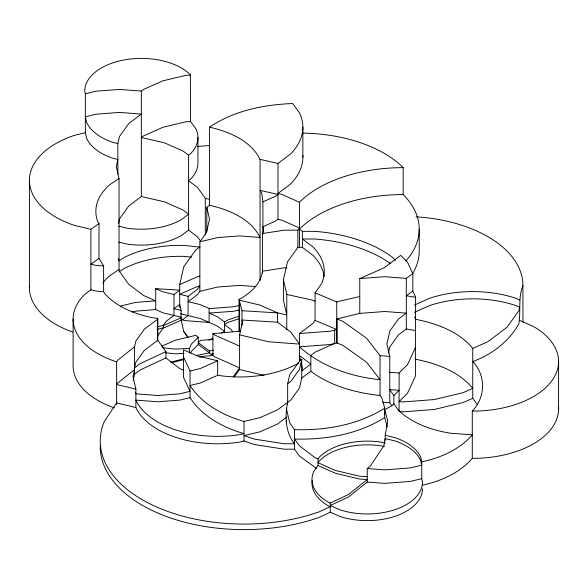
<?xml version="1.0" encoding="UTF-8"?>
<svg xmlns="http://www.w3.org/2000/svg" width="588" height="588" viewBox="0 0 588 588"><rect width="100%" height="100%" fill="white"/><g stroke="black" fill="none" stroke-linecap="round" stroke-linejoin="round"><path stroke-width="0.88" d="M385.169 440.383L385.169 435.296L387.779 420.935L384.706 409.77L392.247 405.419L393.872 403.794L393.872 395.555L389.763 389.631L399.09 390.336L393.872 395.555M117.857 143.531L119.452 136.534L128.772 123.539L141.34 114.087L119.452 112.418L96.145 114.19L85.356 116.769L86.671 122.539A56.595 32.678 0 0 0 113.043 142.384L117.857 143.531L117.857 174.055M118.46 223.352L119.452 218.971L128.772 205.984L141.34 196.524L164.486 201.831L183.133 210.092L188.586 214.194L181.361 219.633A56.595 32.678 0 0 1 126.692 228.093L118.739 226.189M133.182 380.311L134.556 374.284L134.556 346.802L135.872 341.04L144.332 329.243L157.79 319.122L157.613 318.336L153.593 317.902A83.856 48.414 0 0 1 104.892 293.765L103.613 291.655L103.613 266.011L98.997 258.426L98.997 223.558L97.637 221.331A83.856 48.414 0 0 1 109.493 184.911L119.033 178.502L116.277 166.419L117.857 159.48L113.043 158.326A56.595 32.678 0 0 1 86.671 138.489L85.356 132.719L85.356 93.771L84.745 91.081A56.595 32.678 0 0 1 126.692 59.52A56.595 32.678 0 0 1 190.358 74.742L190.578 121.518L196.01 129.095A56.595 32.678 0 0 1 190.358 153.887L188.586 155.217L188.586 230.092L197.443 236.758L200.589 241.146M157.216 338.122L157.79 335.594L163.258 327.964L163.258 325.414L166.25 321.246L173.967 315.44L173.967 294.485L179.708 290.163L155.724 288.657L155.724 309.611L162.927 312.801L181.082 317.145L181.207 320.262M179.708 307.392L179.708 284.57L183.787 266.673L195.753 249.996L199.898 246.879M239.588 334.837L242.476 322.187L241.984 320.034L277.551 322.187L291.009 332.308L299.468 344.105L268.473 341.746L239.588 334.837L239.588 369.514L234.303 376.886M286.937 267.856L284.202 267.856L262.498 271.215A74.014 42.733 0 0 1 239.037 299.446L241.984 310.729L277.551 312.875L286.775 314.918L283.423 300.225L283.423 279.748L287.503 261.858L297.888 247.379L297.888 230.18L299.468 227.982L281.931 220.213L277.977 219.265L275.544 221.103L262.917 226.696L263.439 230.643L262.498 233.539L262.498 273.045M287.657 404.103L287.657 383.721L289.678 374.857L299.505 361.157L301.732 359.481L301.732 378.099L299.468 388.021L291.009 399.818L287.657 402.339C284.783 416.047 285.261 432.548 294.544 443.749L284.202 443.749L254.714 439.185L244.027 435.62L260.014 431.798L277.551 424.029L286.929 416.973M286.327 422.257L286.701 420.596M301.732 359.481L299.468 369.411L291.009 381.2L287.657 383.721M388.462 352.91L389.829 346.927L398.407 334.976L406.301 329.037L415.415 330.581M422.61 485.129C441.059 481.109 459.86 472.84 472.289 458.324L472.289 411.071C485.659 397.304 486.129 375.467 472.752 361.539C491.862 354.586 508.752 341.672 518.859 323.848C520.946 311.17 517.947 297.91 522.938 285.555A119.761 69.141 0 0 0 416.054 216.81M189.373 353.175L189.373 348.464L191.423 344.053L198.266 337.211L195.753 335.314L175.327 340.202L161.597 346.288M190.74 352.785L191.423 351.315L198.266 344.472L198.266 337.211M415.415 347.552L407.513 364.582L399.09 372.998L399.09 411.526M116.644 404.529L116.644 361.745L117.629 360.268L134.556 346.802M199.861 241.822L206.439 232.65L209.512 219.192L206.807 207.329L209.571 205.249C229.122 209.813 250.584 218.516 260.065 237.456L239.588 235.898L217.67 237.567L199.861 241.822L199.861 291.31L197.443 294.669L188.094 301.71L200.133 304.584L209.571 308.597L233.715 306.76L239.779 305.312M233.245 376.732L239.588 367.89L214.782 356.901L198.266 344.472M299.468 361.113L299.468 333.528L312.926 323.407L315.072 320.409L315.072 292.824L321.386 284.026A84.679 48.892 0 0 0 312.926 246.931L302.394 239L314.734 239A116.946 67.517 0 0 1 390.234 263.365M318.02 465.534L335.513 473.289L359.246 478.963L367.25 479.565L348.368 494.581L330.265 503.056L328.178 502.13A55.265 31.906 0 0 1 313.874 471.311L318.02 465.534L318.02 458.985L319.394 457.074A55.265 31.906 0 0 1 381.553 442.205L385.169 443.073M134.556 374.284L139.687 370.205L165.919 357.938L165.919 351.595L157.79 340.268L157.79 319.122M367.25 468.54L370.425 466.019L383.868 445.785L385.169 438.589L394.879 440.912A55.265 31.906 0 0 1 420.626 460.286L421.743 465.167L410.174 467.938L384.706 469.871L367.25 468.54L367.25 482.05L348.368 497.066L330.265 505.54L339.621 509.686A55.265 31.906 0 0 0 422.515 482.05L421.743 478.676L421.743 461.874L420.626 456.994A55.265 31.906 0 0 0 394.879 437.619L385.169 435.296M85.356 93.771L96.145 91.191L119.452 89.42L141.34 91.081L143.604 89.383L162.927 80.821L185.426 75.44L190.578 75.051M209.571 127.17C233.759 110.684 263.814 104.657 292.714 103.51L299.689 113.227A93.294 53.861 0 0 1 290.369 154.1L277.977 163.427L260.065 159.377C250.584 140.436 229.122 131.734 209.571 127.17L209.571 205.249M85.356 132.719L74.426 135.336A90.052 51.994 0 0 0 74.426 225.388L90.89 229.32L98.997 223.558M103.613 291.655L96.145 291.089L90.89 289.833L84.451 294.676A84.679 48.892 0 0 0 115.446 361.458L116.644 361.745M188.586 230.092L181.361 235.531A56.595 32.678 0 0 1 126.692 243.991L118.739 242.087M188.094 296.345L197.443 289.311L199.861 285.944L197.245 286.569L179.708 294.338L188.094 296.345L188.094 315.587L183.133 319.321L164.486 327.67L157.025 329.456M157.79 340.268L144.332 350.389L135.872 362.186L134.556 367.948L139.687 363.869L165.919 351.595M359.768 278.602L384.706 276.705L406.301 278.344L412.827 273.67L407.513 262.211L400.671 255.368L384.148 267.797L359.768 278.602L359.768 313.389L337.012 318.916L337.012 342.914L342.98 345.413L366.611 362.252L380.039 379.65C350.815 376.842 321.621 366.581 299.468 346.839L330.463 344.487L337.012 342.914M301.732 378.099L310.817 371.256L310.817 355.38L315.139 352.131L334.675 343.48L334.675 330.169L336.755 329.5L315.072 320.409M287.657 402.265L277.551 409.873L260.014 417.642L244.027 421.464C223.08 415.437 202.037 404.096 190.034 385.485L200.133 383.067L217.67 375.298A84.679 48.892 0 0 0 298.726 363.068M119.033 178.502L119.033 269.488L109.493 275.897A83.856 48.414 0 0 0 102.76 283.122M119.033 271.854L123.752 268.679A83.856 48.414 0 0 1 184.309 256.397L191.614 257.191M224.469 332.845L224.469 321.974L228.276 319.784L239.36 316.087M209.005 340.283L212.871 338.049M221.382 333.139L224.469 331.353L217.67 326.237L200.133 318.468L180.545 313.779M337.012 318.916L342.98 321.416L366.611 338.254L380.039 355.652L380.039 395.526L381.891 397.929L384.706 408.175C358.114 424.999 325.634 430.563 294.544 429.659L289.678 422.875L286.327 408.175M384.706 408.175L384.706 417.546C358.114 434.378 325.634 439.934 294.544 439.038L299.505 445.947L315.139 457.714L318.02 458.985M422.515 488.716A55.265 31.906 0 0 1 339.621 516.345L330.265 512.199L319.203 517.374A143.795 83.018 0 0 1 173.416 518.925A143.795 83.018 0 0 1 100.232 446.108M98.997 258.426L90.89 264.188L96.145 265.445L103.613 266.011M262.917 201.86L275.544 196.267L277.977 194.43L260.065 190.387L261.778 193.202L262.917 201.86L262.917 233.958M179.708 284.57L197.245 276.801L199.861 276.176M181.207 317.711L164.486 325.12L157.025 326.906M217.67 375.298L217.67 360.819L200.133 368.588L190.034 371.006L190.034 397.65C202.037 416.26 223.08 427.601 244.027 433.628L239.588 434.686A84.679 48.892 0 0 1 135.872 400.119L157.79 401.78L179.708 400.119L190.034 397.65M412.827 273.67L412.827 291.067L406.301 295.742L415.415 297.285M414.452 305.032L429.828 298.219A85.848 49.561 0 0 1 515.676 298.219L519.652 299.976M414.452 312.294L429.828 305.481A85.848 49.561 0 0 1 515.676 305.481L519.652 307.245L518.859 310.714L506.893 327.391L487.864 341.709L472.752 348.405L472.752 398.282L477.243 404.544M472.752 398.282L463.057 402.574L434.179 409.483L403.184 411.843L399.906 411.593M239.36 318.615L228.276 322.312L224.469 324.502L231.128 329.515L232.708 331.72M170.594 362.193L183.677 358.827M171.468 362.759L183.677 359.621M199.589 357.291L203.139 356.372L212.9 355.483L212.9 333.661L240.213 331.162M120.775 305.981L135.872 302.372L155.724 300.865L143.604 295.492L128.772 284.335L119.452 271.34L119.033 269.488M199.861 291.31L217.67 287.047L239.588 285.378L255.611 286.599M132.322 311.971L135.872 311.118L155.724 309.611M239.779 309.817L233.715 311.265L209.107 313.066L217.67 316.858L224.469 321.974M315.072 292.824L336.755 301.909L359.768 296.492M334.675 330.169L330.463 331.176L299.468 333.528M316.579 468.496L299.505 456.09L294.544 449.181L284.202 449.181L254.714 444.616L244.027 441.051L239.588 442.117A84.679 48.892 0 0 1 135.872 407.543L116.644 402.949L104.194 421.699A143.795 83.018 0 0 0 159.546 508.238A143.795 83.018 0 0 0 319.203 511.825L330.265 506.65L328.178 505.724A55.265 31.906 0 0 1 312.162 480.668M421.743 461.874C440.493 457.868 459.654 449.607 472.289 434.863L450.533 433.209A85.848 49.561 0 0 1 398.407 410.115L393.872 403.794M421.743 478.676L410.174 481.44L384.706 483.38L367.25 482.05M213.157 339.401L200.515 340.364L198.266 342.613L209.416 351.007L213.503 350.176M196.936 355.395L209.416 352.859L209.416 351.007M211.048 354.344L213.503 353.844M262.498 233.539L284.202 230.18L297.888 230.18M190.578 121.518L185.426 121.907L162.927 127.287L143.604 135.85L141.34 137.548L164.486 142.855L183.133 151.116L188.586 155.217M197.811 146.427L209.571 145.537M359.768 313.389L384.706 311.493L406.301 313.139L398.407 319.071L389.829 331.029L386.904 343.855L389.763 356.394L389.763 402.743L391.851 405.852M189.373 348.464L175.106 349.088L162.714 347.743M184.022 353.41L175.106 353.8L165.368 352.741M302.21 133.094A119.761 69.141 0 0 1 403.184 167.646L403.184 194.569A119.761 69.141 0 0 0 299.468 229.144L302.394 231.341L314.734 231.341A116.946 67.517 0 0 1 392.247 257.184L395.489 260.418M297.888 247.379L302.394 247.379L312.926 255.31A84.679 48.892 0 0 1 324.069 276.353M380.039 355.652L389.763 356.394M389.763 372.292L399.09 372.998M380.039 395.526C355.769 392.828 330.581 386.118 310.817 371.256M382.692 402.207L389.763 402.743M472.289 411.071L472.752 411.108A85.848 49.561 0 0 0 552.066 380.51A85.848 49.561 0 0 0 533.456 326.494L519.652 320.379M472.289 458.324L472.752 458.361A85.848 49.561 0 0 0 558.549 407.08M367.25 476.758L359.246 476.155L335.513 470.474L318.02 462.727L319.394 460.808A55.265 31.906 0 0 1 381.553 445.939L384.449 446.637M197.943 137.548L197.943 163.008A56.595 32.678 0 0 1 190.358 179.347L188.586 180.678L197.443 187.344L205.308 198.303L209.571 199.398M199.832 247.122L184.309 245.439A83.856 48.414 0 0 0 123.752 257.72L119.033 260.896L118.438 258.308M283.423 279.748L286.775 294.448L312.603 300.167L315.072 301.203M415.415 319.233C436.465 323.466 458.831 331.316 472.752 348.405M173.967 294.485L162.927 291.839L155.724 288.657M415.415 359.202C436.465 363.435 458.831 371.285 472.752 388.374L463.057 392.666L434.179 399.575L403.184 401.927L399.09 401.619L407.513 393.196L415.415 376.173L415.415 296.631L412.827 291.067M181.082 310.42L173.967 308.722L179.708 304.4L181.082 310.42L181.082 319.6L185.426 320.644L209.107 322.445L209.107 308.56M217.67 360.819L197.245 355.931L183.522 349.853L183.522 377.334L190.034 391.358L179.708 393.828L157.79 395.496L135.872 393.828L135.49 392.137M239.588 369.514L264.093 375.372M135.872 389.138L116.644 384.537L117.629 383.06L134.556 369.595L132.991 376.482L135.872 389.138L135.872 407.543M403.184 167.646A119.761 69.141 0 0 0 299.468 202.221L281.931 194.452L277.977 193.503L290.369 184.184A93.294 53.861 0 0 0 302.82 155.504M239.588 346.075L214.782 335.087L212.9 333.661M183.522 370.205L179.708 368.522L165.919 357.938M183.787 331.478L187.947 337.277M187.947 337.372L183.787 331.573L181.207 320.173M414.672 316.991L415.415 318.578M183.522 356.975L190.034 371.006M384.236 412.938L384.706 414.65M384.706 417.546L387.301 426.991M300.622 360.628L299.468 355.571L310.817 364.112L301.732 370.947L302.35 368.22L301.394 364.001M558.6 361.539L558.6 408.8M522.938 285.555L522.938 322.128M419.229 229.144L419.229 250.98A119.761 69.141 0 0 1 412.769 273.376M406.301 278.344L406.301 329.037M336.755 301.909L336.755 343.061M330.265 503.056L330.265 512.199M302.864 127.17L302.864 157.253M302.394 231.341L302.394 247.379M299.468 202.221L299.468 247.408M294.544 429.659L294.544 449.181M286.775 294.448L286.775 329.361M277.977 163.427L277.977 219.265M277.551 322.187L277.551 312.875L260.014 305.106L239.588 300.225L239.588 331.772M260.065 159.377L260.065 280.52M244.027 421.464L244.027 441.051M241.984 310.729L241.984 325.215M239.029 299.446L239.029 331.404M206.807 207.329L206.807 231.738M205.308 198.303L205.308 234.906M157.613 318.336L157.613 341.047M141.34 91.081L141.34 196.524M90.89 229.32L90.89 289.833M73.11 319.122L73.11 365.868A84.679 48.892 0 0 0 114.55 407.903M29.4 180.362L29.4 287.613M72.677 332.044A90.052 51.994 0 0 1 29.444 285.922M403.184 194.569A119.761 69.141 0 0 1 405.786 260.969"/></g></svg>
